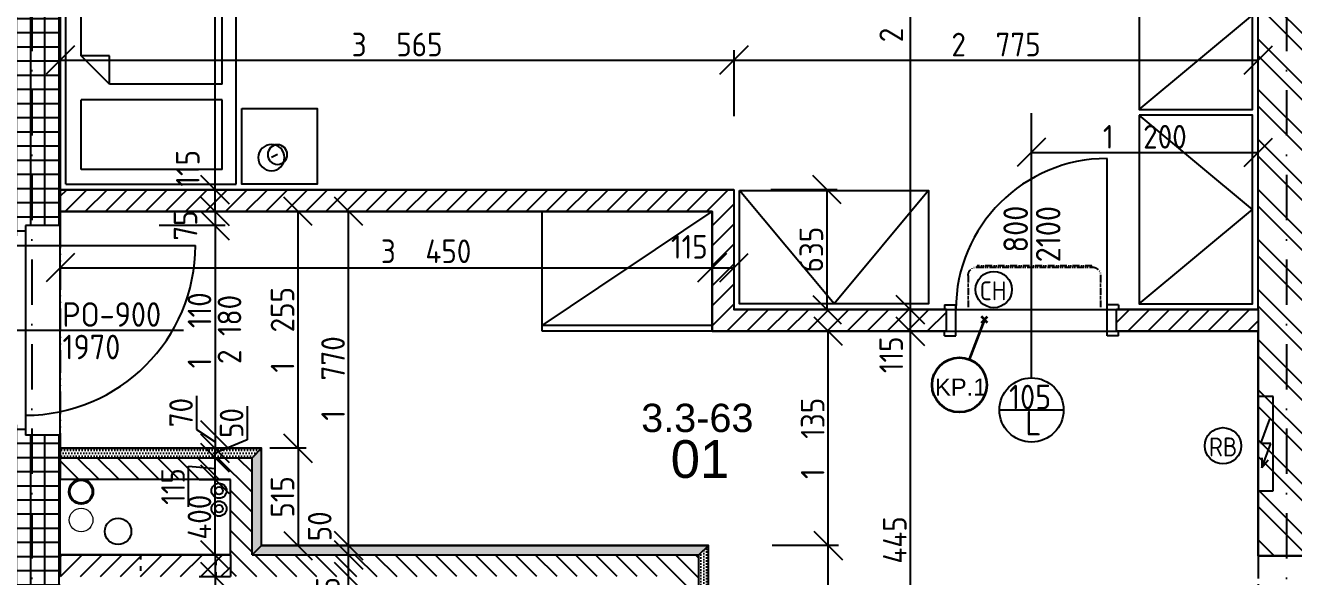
# Model space of a CAD drawing. Extents: x 4511820 to 5180432, y -1526536 to -944957.
# Drawn here: x 5109347 to 5116060, y -1114904 to -1111984 of the extents above; entities that cross this region are included whole.
import ezdxf

# ---------------------------------------------------------------- set-up
doc = ezdxf.new("R2010")
doc.units = 0
doc.header["$MEASUREMENT"] = 0
for name, pattern in [('ACAD_ISO03W100', [30, 12, -18]), ('ACAD_ISO12W100', [22, 12, -3, 0.5, -3, 0.5, -3]), ('BODKOCIARKOVANA_3', [5.6, 3, -1.3, 0, -1.3])]:
    doc.linetypes.add(name, pattern=pattern)
doc.layers.get('0').update_dxf_attribs({"linetype": 'CONTINUOUS'})
doc.layers.get('Defpoints').update_dxf_attribs({"color": 61, "linetype": 'CONTINUOUS'})
for name, color, linetype in [('DVERE', 45, 'CONTINUOUS'), ('KÓTY', 4, 'CONTINUOUS'), ('MÚRY', 1, 'CONTINUOUS'), ('osi', 253, 'CONTINUOUS'), ('Plochy', 41, 'CONTINUOUS'), ('POPIS', 7, 'CONTINUOUS'), ('TENKÁ', 7, 'CONTINUOUS'), ('tzb', 153, 'CONTINUOUS'), ('Z-Kúrenie', 101, 'CONTINUOUS'), ('ZARIADENIE', 47, 'CONTINUOUS'), ('ZZ-chladenie', 133, 'CONTINUOUS'), ('ZZ-elektro', 221, 'CONTINUOUS'), ('zz-vetr', 52, 'CONTINUOUS'), ('ŠRAFY', 82, 'CONTINUOUS')]:
    doc.layers.add(name, color=color, linetype=linetype)
for name, color, linetype, lineweight in [('preklady', 74, 'CONTINUOUS', 35), ('zz-kanal-daždová', 136, 'CONTINUOUS', 40), ('zz-kanal-splaskova', 37, 'CONTINUOUS', 18)]:
    doc.layers.add(name, color=color, linetype=linetype, lineweight=lineweight)
doc.styles.add('ARIAL', font='arial.ttf')
doc.styles.add('STYLE1', font='isocp.shx')
doc.dimstyles.new('STANDARD-50', dxfattribs={"dimtxt": 125, "dimasz": 150, "dimexe": 10, "dimexo": 200, "dimgap": 20, "dimtad": 1, "dimdsep": 46, "dimlunit": 6, "dimtxsty": 'STYLE1', "dimblk1": 'OBLIQUE', "dimblk2": 'OBLIQUE', "dimsah": 1, "dimcen": 2.5, "dimse1": 1, "dimse2": 1, "dimadec": 0, "dimazin": 0, "dimtfac": 1, "dimtmove": 1, "dimatfit": 3, "dimldrblk": 'OBLIQUE', "dimfxl": 1, "dimtolj": 1, "dimtzin": 0, "dimarcsym": 0})
pattern_1 = [(90, (-3307273.674, 668852.734), (-75, 1e-14), []), (180, (-3307273.674, 668852.734), (-1e-14, -75), [])]
pattern_2 = [(45, (515270.5, 303822), (-53.0330086, 53.0330086), [])]

# ---------------------------------------------------------------- blocks, each defined once
blk = doc.blocks.new('SKRINA')
at = {"layer": 'ZARIADENIE'}
for p, q in [((4449069, -1324645.2), (4448469, -1324145.2)), ((4448469, -1325145.2), (4449069, -1324645.2))]:
    blk.add_line(p, q, dxfattribs=at)
blk.add_lwpolyline([(4448469, -1324145.2), (4448469, -1325145.2), (4449069, -1325145.2), (4449069, -1324145.2)], close=True, dxfattribs=at)
blk = doc.blocks.new('JEDNOPOSTEL')
at = {"layer": 'ZARIADENIE', "ltscale": 0.25}
for p, q in [((4449069, -1322230.2), (4447069, -1322230.2)), ((4447069, -1323130.2), (4447069, -1322230.2)), ((4449069, -1322230.2), (4449069, -1323130.2)), ((4449069, -1323130.2), (4447069, -1323130.2)), ((4448913, -1323349.6), (4448929.1, -1323317.4))]:
    blk.add_line(p, q, dxfattribs=at)
at = {"layer": 'ZARIADENIE', "color": 76, "ltscale": 0.25}
for p, q in [((4448390.6, -1322311.3), (4447130.6, -1322311.3)), ((4447130.6, -1323056.9), (4447130.6, -1322311.3)), ((4448540.6, -1322461.3), (4448390.6, -1322311.3)), ((4448390.6, -1322461.3), (4448390.6, -1322311.3)), ((4448992.6, -1322311.3), (4448623.3, -1322311.3)), ((4448623.3, -1323056.9), (4448623.3, -1322311.3)), ((4448992.6, -1323056.9), (4448992.6, -1322311.3)), ((4448540.6, -1322461.3), (4448390.6, -1322461.3)), ((4448540.6, -1323056.9), (4448540.6, -1322461.3)), ((4448540.6, -1323056.9), (4447130.6, -1323056.9)), ((4448992.6, -1323056.9), (4448623.3, -1323056.9))]:
    blk.add_line(p, q, dxfattribs=at)
at = {"layer": 'ZARIADENIE'}
blk.add_lwpolyline([(4448669, -1323160.2), (4448669, -1323560.2), (4449069, -1323560.2), (4449069, -1323160.2)], close=True, dxfattribs=at)
at = {"layer": 'ZARIADENIE', "ltscale": 0.25}
for centre, radius in [((4448929.1, -1323317.4), 69.7), ((4448913, -1323349.6), 51.9)]:
    blk.add_circle(centre, radius, dxfattribs=at)
blk = doc.blocks.new('_OBLIQUE')
at = {"color": 0, "linetype": 'ByBlock'}
blk.add_line((-0.5, -0.5), (0.5, 0.5), dxfattribs=at)
blk = doc.blocks.new('*D17724')
at = {"layer": 'Defpoints', "color": 0}
for p in [(5110407.2, -1114904.2), (5110351.5, -1116789.2), (5110432.5, -1116789.2)]:
    blk.add_point(p, dxfattribs=at)
at = {"layer": 'KÓTY', "color": 0, "lineweight": -2}
blk.add_line((5110351.5, -1114904.2), (5110351.5, -1116789.2), dxfattribs=at)
at = {"layer": 'KÓTY', "color": 0, "linetype": 'ByBlock', "lineweight": -2, "xscale": 150, "yscale": 150, "zscale": 150}
for p, rotation in [((5110351.5, -1114904.2), 90), ((5110351.5, -1116789.2), 270)]:
    blk.add_blockref('_OBLIQUE', p, dxfattribs=dict(at, rotation=rotation))
at = {"layer": 'KÓTY', "color": 0, "insert": (5110275.5, -1116280), "char_height": 125, "attachment_point": 5, "rotation": 90, "style": 'STYLE1'}
blk.add_mtext('\\A1;1ﾠ885', dxfattribs=at)
blk = doc.blocks.new('*D17725')
at = {"layer": 'Defpoints', "color": 0}
for p in [(5110432.5, -1114789.2), (5110351.5, -1114904.2), (5110432.5, -1114904.2)]:
    blk.add_point(p, dxfattribs=at)
at = {"layer": 'KÓTY', "color": 0, "lineweight": -2}
blk.add_line((5110351.5, -1114789.2), (5110351.5, -1114904.2), dxfattribs=at)
at = {"layer": 'KÓTY', "color": 0, "linetype": 'ByBlock', "lineweight": -2, "xscale": 150, "yscale": 150, "zscale": 150}
for p, rotation in [((5110351.5, -1114789.2), 90), ((5110351.5, -1114904.2), 270)]:
    blk.add_blockref('_OBLIQUE', p, dxfattribs=dict(at, rotation=rotation))
at = {"layer": 'KÓTY', "color": 0, "insert": (5110233.5, -1115039.5), "char_height": 125, "attachment_point": 5, "rotation": 90, "style": 'STYLE1'}
blk.add_mtext('\\A1;115', dxfattribs=at)
blk = doc.blocks.new('*D17726')
at = {"layer": 'Defpoints', "color": 0}
for p in [(5110351.5, -1114389.2), (5110432.5, -1114389.2), (5110432.5, -1114789.2)]:
    blk.add_point(p, dxfattribs=at)
at = {"layer": 'KÓTY', "color": 0, "lineweight": -2}
blk.add_line((5110351.5, -1114789.2), (5110351.5, -1114389.2), dxfattribs=at)
at = {"layer": 'KÓTY', "color": 0, "linetype": 'ByBlock', "lineweight": -2, "xscale": 150, "yscale": 150, "zscale": 150}
for p, rotation in [((5110351.5, -1114389.2), 90), ((5110351.5, -1114789.2), 270)]:
    blk.add_blockref('_OBLIQUE', p, dxfattribs=dict(at, rotation=rotation))
at = {"layer": 'KÓTY', "color": 0, "insert": (5110269, -1114589.2), "char_height": 125, "attachment_point": 5, "rotation": 90, "style": 'STYLE1'}
blk.add_mtext('\\A1;400', dxfattribs=at)
blk = doc.blocks.new('*D17730')
at = {"layer": 'Defpoints', "color": 0}
for p in [(5110351.5, -1112854.2), (5110547.5, -1112854.2), (5110547.5, -1112969.2)]:
    blk.add_point(p, dxfattribs=at)
at = {"layer": 'KÓTY', "color": 0, "lineweight": -2}
blk.add_line((5110351.5, -1112969.2), (5110351.5, -1112854.2), dxfattribs=at)
at = {"layer": 'KÓTY', "color": 0, "linetype": 'ByBlock', "lineweight": -2, "xscale": 150, "yscale": 150, "zscale": 150}
for p, rotation in [((5110351.5, -1112854.2), 90), ((5110351.5, -1112969.2), 270)]:
    blk.add_blockref('_OBLIQUE', p, dxfattribs=dict(at, rotation=rotation))
at = {"layer": 'KÓTY', "color": 0, "insert": (5110207, -1112741), "char_height": 125, "attachment_point": 5, "rotation": 90, "style": 'STYLE1'}
blk.add_mtext('\\A1;115', dxfattribs=at)
blk = doc.blocks.new('*D17731')
at = {"layer": 'Defpoints', "color": 0}
for p in [(5110351.5, -1110544.2), (5110512.5, -1110544.2), (5110547.5, -1112854.2)]:
    blk.add_point(p, dxfattribs=at)
at = {"layer": 'KÓTY', "color": 0, "lineweight": -2}
blk.add_line((5110351.5, -1112854.2), (5110351.5, -1110544.2), dxfattribs=at)
at = {"layer": 'KÓTY', "color": 0, "linetype": 'ByBlock', "lineweight": -2, "xscale": 150, "yscale": 150, "zscale": 150}
for p, rotation in [((5110351.5, -1110544.2), 90), ((5110351.5, -1112854.2), 270)]:
    blk.add_blockref('_OBLIQUE', p, dxfattribs=dict(at, rotation=rotation))
at = {"layer": 'KÓTY', "color": 0, "insert": (5110269, -1111699.2), "char_height": 125, "attachment_point": 5, "rotation": 90, "style": 'STYLE1'}
blk.add_mtext('\\A1;2ﾠ310', dxfattribs=at)
blk = doc.blocks.new('*D17732')
at = {"layer": 'Defpoints', "color": 0}
for p in [(5113097.5, -1112168), (5109532.5, -1112619.7), (5113097.5, -1112619.7)]:
    blk.add_point(p, dxfattribs=at)
at = {"layer": 'KÓTY', "color": 0, "lineweight": -2}
blk.add_line((5109532.5, -1112168), (5113097.5, -1112168), dxfattribs=at)
at = {"layer": 'KÓTY', "color": 0, "linetype": 'ByBlock', "lineweight": -2, "xscale": 150, "yscale": 150, "zscale": 150, "rotation": 180}
blk.add_blockref('_OBLIQUE', (5109532.5, -1112168), dxfattribs=at)
at = {"layer": 'KÓTY', "color": 0, "linetype": 'ByBlock', "lineweight": -2, "xscale": 150, "yscale": 150, "zscale": 150}
blk.add_blockref('_OBLIQUE', (5113097.5, -1112168), dxfattribs=at)
at = {"layer": 'KÓTY', "color": 0, "insert": (5111315, -1112085.5), "char_height": 125, "attachment_point": 5, "style": 'STYLE1'}
blk.add_mtext('\\A1;3ﾠ565', dxfattribs=at)
blk = doc.blocks.new('*D17733')
at = {"layer": 'Defpoints', "color": 0}
for p in [(5115872.5, -1112168), (5113097.5, -1112619.7), (5115872.5, -1112619.7)]:
    blk.add_point(p, dxfattribs=at)
at = {"layer": 'KÓTY', "color": 0, "lineweight": -2}
blk.add_line((5113097.5, -1112168), (5115872.5, -1112168), dxfattribs=at)
at = {"layer": 'KÓTY', "color": 0, "linetype": 'ByBlock', "lineweight": -2, "xscale": 150, "yscale": 150, "zscale": 150, "rotation": 180}
blk.add_blockref('_OBLIQUE', (5113097.5, -1112168), dxfattribs=at)
at = {"layer": 'KÓTY', "color": 0, "linetype": 'ByBlock', "lineweight": -2, "xscale": 150, "yscale": 150, "zscale": 150}
blk.add_blockref('_OBLIQUE', (5115872.5, -1112168), dxfattribs=at)
at = {"layer": 'KÓTY', "color": 0, "insert": (5114485, -1112085.5), "char_height": 125, "attachment_point": 5, "style": 'STYLE1'}
blk.add_mtext('\\A1;2ﾠ775', dxfattribs=at)
blk = doc.blocks.new('*D17734')
at = {"layer": 'Defpoints', "color": 0}
for p in [(5109532.5, -1113006.7), (5112982.5, -1113006.7), (5112982.5, -1113268)]:
    blk.add_point(p, dxfattribs=at)
at = {"layer": 'KÓTY', "color": 0, "lineweight": -2}
blk.add_line((5109532.5, -1113268), (5112982.5, -1113268), dxfattribs=at)
at = {"layer": 'KÓTY', "color": 0, "linetype": 'ByBlock', "lineweight": -2, "xscale": 150, "yscale": 150, "zscale": 150, "rotation": 180}
blk.add_blockref('_OBLIQUE', (5109532.5, -1113268), dxfattribs=at)
at = {"layer": 'KÓTY', "color": 0, "linetype": 'ByBlock', "lineweight": -2, "xscale": 150, "yscale": 150, "zscale": 150}
blk.add_blockref('_OBLIQUE', (5112982.5, -1113268), dxfattribs=at)
at = {"layer": 'KÓTY', "color": 0, "insert": (5111468.5, -1113180.5), "char_height": 125, "attachment_point": 5, "style": 'STYLE1'}
blk.add_mtext('\\A1;3ﾠ450', dxfattribs=at)
blk = doc.blocks.new('*D17735')
at = {"layer": 'Defpoints', "color": 0}
for p in [(5112982.5, -1113268), (5113097.5, -1113268), (5113097.5, -1113268)]:
    blk.add_point(p, dxfattribs=at)
at = {"layer": 'KÓTY', "color": 0, "lineweight": -2}
blk.add_line((5112982.5, -1113268), (5113097.5, -1113268), dxfattribs=at)
at = {"layer": 'KÓTY', "color": 0, "linetype": 'ByBlock', "lineweight": -2, "xscale": 150, "yscale": 150, "zscale": 150, "rotation": 180}
blk.add_blockref('_OBLIQUE', (5112982.5, -1113268), dxfattribs=at)
at = {"layer": 'KÓTY', "color": 0, "linetype": 'ByBlock', "lineweight": -2, "xscale": 150, "yscale": 150, "zscale": 150}
blk.add_blockref('_OBLIQUE', (5113097.5, -1113268), dxfattribs=at)
at = {"layer": 'KÓTY', "color": 0, "insert": (5112861.5, -1113157), "char_height": 125, "attachment_point": 5, "style": 'STYLE1'}
blk.add_mtext('\\A1;115', dxfattribs=at)
blk = doc.blocks.new('*D17736')
at = {"layer": 'Defpoints', "color": 0}
for p in [(5115872.5, -1112656.5), (5114672.5, -1112796.4), (5115872.5, -1112796.4)]:
    blk.add_point(p, dxfattribs=at)
at = {"layer": 'KÓTY', "color": 0, "lineweight": -2}
blk.add_line((5114672.5, -1112656.5), (5115872.5, -1112656.5), dxfattribs=at)
at = {"layer": 'KÓTY', "color": 0, "linetype": 'ByBlock', "lineweight": -2, "xscale": 150, "yscale": 150, "zscale": 150, "rotation": 180}
blk.add_blockref('_OBLIQUE', (5114672.5, -1112656.5), dxfattribs=at)
at = {"layer": 'KÓTY', "color": 0, "linetype": 'ByBlock', "lineweight": -2, "xscale": 150, "yscale": 150, "zscale": 150}
blk.add_blockref('_OBLIQUE', (5115872.5, -1112656.5), dxfattribs=at)
at = {"layer": 'KÓTY', "color": 0, "insert": (5115272.5, -1112574), "char_height": 125, "attachment_point": 5, "style": 'STYLE1'}
blk.add_mtext('\\A1;1ﾠ200', dxfattribs=at)
blk = doc.blocks.new('*D17737')
at = {"layer": 'Defpoints', "color": 0}
for p in [(5109532.5, -1114904.2), (5110432.5, -1114904.2), (5110432.5, -1115628.5)]:
    blk.add_point(p, dxfattribs=at)
at = {"layer": 'KÓTY', "color": 0, "lineweight": -2}
blk.add_line((5109532.5, -1115628.5), (5110432.5, -1115628.5), dxfattribs=at)
at = {"layer": 'KÓTY', "color": 0, "linetype": 'ByBlock', "lineweight": -2, "xscale": 150, "yscale": 150, "zscale": 150, "rotation": 180}
blk.add_blockref('_OBLIQUE', (5109532.5, -1115628.5), dxfattribs=at)
at = {"layer": 'KÓTY', "color": 0, "linetype": 'ByBlock', "lineweight": -2, "xscale": 150, "yscale": 150, "zscale": 150}
blk.add_blockref('_OBLIQUE', (5110432.5, -1115628.5), dxfattribs=at)
at = {"layer": 'KÓTY', "color": 0, "insert": (5109982.5, -1115546), "char_height": 125, "attachment_point": 5, "style": 'STYLE1'}
blk.add_mtext('\\A1;900', dxfattribs=at)
blk = doc.blocks.new('*D17798')
at = {"layer": 'Defpoints', "color": 0}
for p in [(5111058.5, -1114904.2), (5111061.7, -1114904.2), (5111061.7, -1116789.2)]:
    blk.add_point(p, dxfattribs=at)
at = {"layer": 'KÓTY', "color": 0, "lineweight": -2}
blk.add_line((5111058.5, -1116789.2), (5111058.5, -1114904.2), dxfattribs=at)
at = {"layer": 'KÓTY', "color": 0, "linetype": 'ByBlock', "lineweight": -2, "xscale": 150, "yscale": 150, "zscale": 150}
for p, rotation in [((5111058.5, -1114904.2), 90), ((5111058.5, -1116789.2), 270)]:
    blk.add_blockref('_OBLIQUE', p, dxfattribs=dict(at, rotation=rotation))
at = {"layer": 'KÓTY', "color": 0, "insert": (5110976, -1115846.7), "char_height": 125, "attachment_point": 5, "rotation": 90, "style": 'STYLE1'}
blk.add_mtext('\\A1;1ﾠ885', dxfattribs=at)
blk = doc.blocks.new('*D17799')
at = {"layer": 'Defpoints', "color": 0}
for p in [(5111058.5, -1114789.2), (5111061.7, -1114789.2), (5111061.7, -1114904.2)]:
    blk.add_point(p, dxfattribs=at)
at = {"layer": 'KÓTY', "color": 0, "lineweight": -2}
blk.add_line((5111058.5, -1114904.2), (5111058.5, -1114789.2), dxfattribs=at)
at = {"layer": 'KÓTY', "color": 0, "linetype": 'ByBlock', "lineweight": -2, "xscale": 150, "yscale": 150, "zscale": 150}
for p, rotation in [((5111058.5, -1114789.2), 90), ((5111058.5, -1114904.2), 270)]:
    blk.add_blockref('_OBLIQUE', p, dxfattribs=dict(at, rotation=rotation))
at = {"layer": 'KÓTY', "color": 0, "insert": (5110948.5, -1115003), "char_height": 125, "attachment_point": 5, "rotation": 90, "style": 'STYLE1'}
blk.add_mtext('\\A1;115', dxfattribs=at)
blk = doc.blocks.new('*D17800')
at = {"layer": 'Defpoints', "color": 0}
for p in [(5111058.5, -1114739.2), (5111061.7, -1114739.2), (5111061.7, -1114789.2)]:
    blk.add_point(p, dxfattribs=at)
at = {"layer": 'KÓTY', "color": 0, "lineweight": -2}
blk.add_line((5111058.5, -1114789.2), (5111058.5, -1114739.2), dxfattribs=at)
at = {"layer": 'KÓTY', "color": 0, "linetype": 'ByBlock', "lineweight": -2, "xscale": 150, "yscale": 150, "zscale": 150}
for p, rotation in [((5111058.5, -1114739.2), 90), ((5111058.5, -1114789.2), 270)]:
    blk.add_blockref('_OBLIQUE', p, dxfattribs=dict(at, rotation=rotation))
at = {"layer": 'KÓTY', "color": 0, "insert": (5110905.5, -1114637.5), "char_height": 125, "attachment_point": 5, "rotation": 90, "style": 'STYLE1'}
blk.add_mtext('\\A1;50', dxfattribs=at)
blk = doc.blocks.new('*D17801')
at = {"layer": 'Defpoints', "color": 0}
for p in [(5111058.5, -1112969.2), (5111061.7, -1112969.2), (5111061.7, -1114739.2)]:
    blk.add_point(p, dxfattribs=at)
at = {"layer": 'KÓTY', "color": 0, "lineweight": -2}
blk.add_line((5111058.5, -1114739.2), (5111058.5, -1112969.2), dxfattribs=at)
at = {"layer": 'KÓTY', "color": 0, "linetype": 'ByBlock', "lineweight": -2, "xscale": 150, "yscale": 150, "zscale": 150}
for p, rotation in [((5111058.5, -1112969.2), 90), ((5111058.5, -1114739.2), 270)]:
    blk.add_blockref('_OBLIQUE', p, dxfattribs=dict(at, rotation=rotation))
at = {"layer": 'KÓTY', "color": 0, "insert": (5110976, -1113854.2), "char_height": 125, "attachment_point": 5, "rotation": 90, "style": 'STYLE1'}
blk.add_mtext('\\A1;1ﾠ770', dxfattribs=at)
blk = doc.blocks.new('*D17806')
at = {"layer": 'Defpoints', "color": 0}
for p in [(5114031.5, -1113604.2), (5114031.5, -1113604.2), (5114031.5, -1116049.2)]:
    blk.add_point(p, dxfattribs=at)
at = {"layer": 'KÓTY', "color": 0, "lineweight": -2}
blk.add_line((5114031.5, -1116049.2), (5114031.5, -1113604.2), dxfattribs=at)
at = {"layer": 'KÓTY', "color": 0, "linetype": 'ByBlock', "lineweight": -2, "xscale": 150, "yscale": 150, "zscale": 150}
for p, rotation in [((5114031.5, -1113604.2), 90), ((5114031.5, -1116049.2), 270)]:
    blk.add_blockref('_OBLIQUE', p, dxfattribs=dict(at, rotation=rotation))
at = {"layer": 'KÓTY', "color": 0, "insert": (5113949, -1114826.7), "char_height": 125, "attachment_point": 5, "rotation": 90, "style": 'STYLE1'}
blk.add_mtext('\\A1;2ﾠ445', dxfattribs=at)
blk = doc.blocks.new('*D17807')
at = {"layer": 'Defpoints', "color": 0}
for p in [(5114031.5, -1113489.2), (5114031.5, -1113489.2), (5114031.5, -1113604.2)]:
    blk.add_point(p, dxfattribs=at)
at = {"layer": 'KÓTY', "color": 0, "lineweight": -2}
blk.add_line((5114031.5, -1113604.2), (5114031.5, -1113489.2), dxfattribs=at)
at = {"layer": 'KÓTY', "color": 0, "linetype": 'ByBlock', "lineweight": -2, "xscale": 150, "yscale": 150, "zscale": 150}
for p, rotation in [((5114031.5, -1113489.2), 90), ((5114031.5, -1113604.2), 270)]:
    blk.add_blockref('_OBLIQUE', p, dxfattribs=dict(at, rotation=rotation))
at = {"layer": 'KÓTY', "color": 0, "insert": (5113930, -1113729), "char_height": 125, "attachment_point": 5, "rotation": 90, "style": 'STYLE1'}
blk.add_mtext('\\A1;115', dxfattribs=at)
blk = doc.blocks.new('*D17808')
at = {"layer": 'Defpoints', "color": 0}
for p in [(5114031.5, -1110544.2), (5114031.5, -1110544.2), (5114031.5, -1113489.2)]:
    blk.add_point(p, dxfattribs=at)
at = {"layer": 'KÓTY', "color": 0, "lineweight": -2}
blk.add_line((5114031.5, -1113489.2), (5114031.5, -1110544.2), dxfattribs=at)
at = {"layer": 'KÓTY', "color": 0, "linetype": 'ByBlock', "lineweight": -2, "xscale": 150, "yscale": 150, "zscale": 150}
for p, rotation in [((5114031.5, -1110544.2), 90), ((5114031.5, -1113489.2), 270)]:
    blk.add_blockref('_OBLIQUE', p, dxfattribs=dict(at, rotation=rotation))
at = {"layer": 'KÓTY', "color": 0, "insert": (5113930.5, -1111832), "char_height": 125, "attachment_point": 5, "rotation": 90, "style": 'STYLE1'}
blk.add_mtext('\\A1;2ﾠ945', dxfattribs=at)
blk = doc.blocks.new('*D17809')
at = {"layer": 'Defpoints', "color": 0}
for p in [(5113155.5, -1112854.2), (5113155.5, -1113489.2), (5113590, -1113489.2)]:
    blk.add_point(p, dxfattribs=at)
at = {"layer": 'KÓTY', "color": 0, "lineweight": -2}
blk.add_line((5113590, -1112854.2), (5113590, -1113489.2), dxfattribs=at)
at = {"layer": 'KÓTY', "color": 0, "linetype": 'ByBlock', "lineweight": -2, "xscale": 150, "yscale": 150, "zscale": 150}
for p, rotation in [((5113590, -1112854.2), 90), ((5113590, -1113489.2), 270)]:
    blk.add_blockref('_OBLIQUE', p, dxfattribs=dict(at, rotation=rotation))
at = {"layer": 'KÓTY', "color": 0, "insert": (5113507.5, -1113171.7), "char_height": 125, "attachment_point": 5, "rotation": 90, "style": 'STYLE1'}
blk.add_mtext('\\A1;635', dxfattribs=at)
blk = doc.blocks.new('*D17810')
at = {"layer": 'Defpoints', "color": 0}
for p in [(5110597.5, -1114224.2), (5110597.5, -1114739.2), (5110791, -1114739.2)]:
    blk.add_point(p, dxfattribs=at)
at = {"layer": 'KÓTY', "color": 0, "lineweight": -2}
blk.add_line((5110791, -1114224.2), (5110791, -1114739.2), dxfattribs=at)
at = {"layer": 'KÓTY', "color": 0, "linetype": 'ByBlock', "lineweight": -2, "xscale": 150, "yscale": 150, "zscale": 150}
for p, rotation in [((5110791, -1114224.2), 90), ((5110791, -1114739.2), 270)]:
    blk.add_blockref('_OBLIQUE', p, dxfattribs=dict(at, rotation=rotation))
at = {"layer": 'KÓTY', "color": 0, "insert": (5110708.5, -1114481.7), "char_height": 125, "attachment_point": 5, "rotation": 90, "style": 'STYLE1'}
blk.add_mtext('\\A1;515', dxfattribs=at)
blk = doc.blocks.new('*D17811')
at = {"layer": 'Defpoints', "color": 0}
for p in [(5110791, -1112969.2), (5110791, -1112969.2), (5110791, -1114224.2)]:
    blk.add_point(p, dxfattribs=at)
at = {"layer": 'KÓTY', "color": 0, "lineweight": -2}
blk.add_line((5110791, -1114224.2), (5110791, -1112969.2), dxfattribs=at)
at = {"layer": 'KÓTY', "color": 0, "linetype": 'ByBlock', "lineweight": -2, "xscale": 150, "yscale": 150, "zscale": 150}
for p, rotation in [((5110791, -1112969.2), 90), ((5110791, -1114224.2), 270)]:
    blk.add_blockref('_OBLIQUE', p, dxfattribs=dict(at, rotation=rotation))
at = {"layer": 'KÓTY', "color": 0, "insert": (5110708.5, -1113596.7), "char_height": 125, "attachment_point": 5, "rotation": 90, "style": 'STYLE1'}
blk.add_mtext('\\A1;1ﾠ255', dxfattribs=at)
blk = doc.blocks.new('*D17814')
at = {"layer": 'Defpoints', "color": 0}
for p in [(5110351.5, -1112969.2), (5110351.5, -1113044.2), (5110351.5, -1113044.2)]:
    blk.add_point(p, dxfattribs=at)
at = {"layer": 'KÓTY', "color": 0, "lineweight": -2}
blk.add_line((5110351.5, -1112969.2), (5110351.5, -1113044.2), dxfattribs=at)
at = {"layer": 'KÓTY', "color": 0, "linetype": 'ByBlock', "lineweight": -2, "xscale": 150, "yscale": 150, "zscale": 150}
for p, rotation in [((5110351.5, -1112969.2), 90), ((5110351.5, -1113044.2), 270)]:
    blk.add_blockref('_OBLIQUE', p, dxfattribs=dict(at, rotation=rotation))
at = {"layer": 'KÓTY', "color": 0, "insert": (5110195, -1113044.2), "char_height": 125, "attachment_point": 5, "rotation": 90, "style": 'STYLE1'}
blk.add_mtext('\\A1;75', dxfattribs=at)
blk = doc.blocks.new('*D17829')
at = {"layer": 'Defpoints', "color": 0}
for p in [(5112962.5, -1114739.2), (5113597, -1114739.2), (5112962.5, -1116049.2)]:
    blk.add_point(p, dxfattribs=at)
at = {"layer": 'KÓTY', "color": 0, "lineweight": -2}
blk.add_line((5113597, -1116049.2), (5113597, -1114739.2), dxfattribs=at)
at = {"layer": 'KÓTY', "color": 0, "linetype": 'ByBlock', "lineweight": -2, "xscale": 150, "yscale": 150, "zscale": 150}
for p, rotation in [((5113597, -1114739.2), 90), ((5113597, -1116049.2), 270)]:
    blk.add_blockref('_OBLIQUE', p, dxfattribs=dict(at, rotation=rotation))
at = {"layer": 'KÓTY', "color": 0, "insert": (5113514.5, -1115394.2), "char_height": 125, "attachment_point": 5, "rotation": 90, "style": 'STYLE1'}
blk.add_mtext('\\A1;1ﾠ310', dxfattribs=at)
blk = doc.blocks.new('*D17830')
at = {"layer": 'Defpoints', "color": 0}
for p in [(5112982.5, -1113604.2), (5113597, -1113604.2), (5112962.5, -1114739.2)]:
    blk.add_point(p, dxfattribs=at)
at = {"layer": 'KÓTY', "color": 0, "lineweight": -2}
blk.add_line((5113597, -1114739.2), (5113597, -1113604.2), dxfattribs=at)
at = {"layer": 'KÓTY', "color": 0, "linetype": 'ByBlock', "lineweight": -2, "xscale": 150, "yscale": 150, "zscale": 150}
for p, rotation in [((5113597, -1113604.2), 90), ((5113597, -1114739.2), 270)]:
    blk.add_blockref('_OBLIQUE', p, dxfattribs=dict(at, rotation=rotation))
at = {"layer": 'KÓTY', "color": 0, "insert": (5113514.5, -1114171.7), "char_height": 125, "attachment_point": 5, "rotation": 90, "style": 'STYLE1'}
blk.add_mtext('\\A1;1ﾠ135', dxfattribs=at)
blk = doc.blocks.new('chlad2')
at = {"layer": 'ZZ-chladenie', "linetype": 'ACAD_ISO12W100', "ltscale": 3}
for p, q in [((5102412.5, -1105747.3), (5102592.5, -1105747.3)), ((5102412.5, -1106448.4), (5102592.5, -1106448.4))]:
    blk.add_line(p, q, dxfattribs=at)
blk.add_lwpolyline([(5102367.5, -1106402), (5102360.8, -1106402), (5102360.8, -1105794.8), (5102367.5, -1105794.8)], close=True, dxfattribs=at)
for centre, start, end in [((5102412.5, -1105792.3), 90, 180), ((5102412.5, -1106403.4), 180, 270)]:
    blk.add_arc(centre, 45, start, end, dxfattribs=at)
blk = doc.blocks.new('*D31525')
at = {"layer": 'Defpoints', "color": 0}
for p in [(5110351.5, -1114274.2), (5110547.5, -1114274.2), (5110432.5, -1114389.2)]:
    blk.add_point(p, dxfattribs=at)
at = {"layer": 'KÓTY', "color": 0, "lineweight": -2}
for p, q in [((5110351.5, -1114389.2), (5110351.5, -1114274.2)), ((5110211.5, -1114534), (5110211.5, -1114319)), ((5110211.5, -1114319), (5110351.5, -1114331.7))]:
    blk.add_line(p, q, dxfattribs=at)
at = {"layer": 'KÓTY', "color": 0, "linetype": 'ByBlock', "lineweight": -2, "xscale": 150, "yscale": 150, "zscale": 150}
for p, rotation in [((5110351.5, -1114274.2), 90), ((5110351.5, -1114389.2), 270)]:
    blk.add_blockref('_OBLIQUE', p, dxfattribs=dict(at, rotation=rotation))
at = {"layer": 'KÓTY', "color": 0, "insert": (5110129, -1114426.5), "char_height": 125, "attachment_point": 5, "rotation": 90, "style": 'STYLE1'}
blk.add_mtext('\\A1;115', dxfattribs=at)
blk = doc.blocks.new('*D31526')
at = {"layer": 'Defpoints', "color": 0}
for p in [(5110351.5, -1114224.2), (5110547.5, -1114224.2), (5110547.5, -1114274.2)]:
    blk.add_point(p, dxfattribs=at)
at = {"layer": 'KÓTY', "color": 0, "lineweight": -2}
for p, q in [((5110521.5, -1114001.4), (5110521.5, -1114179)), ((5110521.5, -1114179), (5110351.5, -1114249.2)), ((5110351.5, -1114274.2), (5110351.5, -1114224.2))]:
    blk.add_line(p, q, dxfattribs=at)
at = {"layer": 'KÓTY', "color": 0, "linetype": 'ByBlock', "lineweight": -2, "xscale": 150, "yscale": 150, "zscale": 150}
for p, rotation in [((5110351.5, -1114224.2), 90), ((5110351.5, -1114274.2), 270)]:
    blk.add_blockref('_OBLIQUE', p, dxfattribs=dict(at, rotation=rotation))
at = {"layer": 'KÓTY', "color": 0, "insert": (5110439, -1114090.2), "char_height": 125, "attachment_point": 5, "rotation": 90, "style": 'STYLE1'}
blk.add_mtext('\\A1;50', dxfattribs=at)
blk = doc.blocks.new('*D31527')
at = {"layer": 'Defpoints', "color": 0}
for p in [(5109532.5, -1113044.2), (5109532.5, -1114154.2), (5110351.5, -1114154.2)]:
    blk.add_point(p, dxfattribs=at)
at = {"layer": 'KÓTY', "color": 0, "lineweight": -2}
blk.add_line((5110351.5, -1113044.2), (5110351.5, -1114154.2), dxfattribs=at)
at = {"layer": 'KÓTY', "color": 0, "linetype": 'ByBlock', "lineweight": -2, "xscale": 150, "yscale": 150, "zscale": 150}
for p, rotation in [((5110351.5, -1113044.2), 90), ((5110351.5, -1114154.2), 270)]:
    blk.add_blockref('_OBLIQUE', p, dxfattribs=dict(at, rotation=rotation))
at = {"layer": 'KÓTY', "color": 0, "insert": (5110269, -1113599.2), "char_height": 125, "attachment_point": 5, "rotation": 90, "style": 'STYLE1'}
blk.add_mtext('\\A1;1ﾠ110', dxfattribs=at)
blk = doc.blocks.new('*D31528')
at = {"layer": 'Defpoints', "color": 0}
for p in [(5109532.5, -1114154.2), (5109532.5, -1114224.2), (5110351.5, -1114224.2)]:
    blk.add_point(p, dxfattribs=at)
at = {"layer": 'KÓTY', "color": 0, "lineweight": -2}
for p, q in [((5110254, -1113946.4), (5110254, -1114124)), ((5110254, -1114124), (5110351.5, -1114189.2)), ((5110351.5, -1114154.2), (5110351.5, -1114224.2))]:
    blk.add_line(p, q, dxfattribs=at)
at = {"layer": 'KÓTY', "color": 0, "linetype": 'ByBlock', "lineweight": -2, "xscale": 150, "yscale": 150, "zscale": 150}
for p, rotation in [((5110351.5, -1114154.2), 90), ((5110351.5, -1114224.2), 270)]:
    blk.add_blockref('_OBLIQUE', p, dxfattribs=dict(at, rotation=rotation))
at = {"layer": 'KÓTY', "color": 0, "insert": (5110171.5, -1114035.2), "char_height": 125, "attachment_point": 5, "rotation": 90, "style": 'STYLE1'}
blk.add_mtext('\\A1;70', dxfattribs=at)

msp = doc.modelspace()

# ---------------------------------------------------------------- hatches: boundary and pattern name
at = {"layer": 'ŠRAFY', "ltscale": 0.25}
h = msp.add_hatch(dxfattribs=at)
h.set_pattern_fill('ANSI37', color=256, scale=600, angle=45)
h.set_pattern_definition(pattern_1)
h.paths.add_polyline_path([(5109532.5, -1113044.191), (5109532.5, -1112969.191), (5109532.5, -1112854.191), (5109532.5, -1110544.191), (5109232.5, -1110544.191), (5109232.5, -1113099.191), (5109347.5, -1113099.191), (5109347.5, -1113044.191)])
at = {"layer": 'ŠRAFY'}
h = msp.add_hatch(dxfattribs=at)
h.set_pattern_fill('ANSI32', color=256, scale=500, angle=90)
h.set_pattern_definition([(135, (515810.9, 44482.1), (-132.5825215, -132.5825215), []), (135, (515810.9, 44570.48), (-132.5825215, -132.5825215), [])])
h.paths.add_polyline_path([(5116172.5, -1114794.191), (5116172.5, -1114679.191), (5116172.5, -1110544.191), (5115872.5, -1110544.191), (5115872.5, -1113489.191), (5115872.5, -1113604.191), (5115872.5, -1114794.191)])
at = {"layer": 'ŠRAFY', "ltscale": 0.25}
h = msp.add_hatch(dxfattribs=at)
h.set_pattern_fill('ANSI31', color=256, scale=600, style=0)
h.set_pattern_definition(pattern_2)
h.paths.add_polyline_path([(5109532.5, -1112969.191), (5112982.5, -1112969.191), (5112982.5, -1113604.191), (5114222.5, -1113604.191), (5114222.5, -1113489.191), (5113097.5, -1113489.191), (5113097.5, -1112854.191), (5109532.5, -1112854.191)])
h = msp.add_hatch(dxfattribs=at)
h.set_pattern_fill('ANSI31', color=256, scale=600, style=0)
h.set_pattern_definition(pattern_2)
h.paths.add_polyline_path([(5115122.5, -1113489.191), (5115122.5, -1113604.191), (5115132.5, -1113604.191), (5115872.5, -1113604.191), (5115872.5, -1113489.191), (5115132.5, -1113489.191)])
h = msp.add_hatch(dxfattribs=at)
h.set_pattern_fill('ANSI37', color=256, scale=600, angle=45)
h.set_pattern_definition(pattern_1)
h.paths.add_polyline_path([(5109347.5, -1116904.191), (5109532.5, -1116904.191), (5109532.5, -1116789.191), (5109532.5, -1114904.191), (5109532.5, -1114789.191), (5109532.5, -1114389.191), (5109532.5, -1114274.191), (5109532.5, -1114224.191), (5109532.5, -1114154.191), (5109347.5, -1114154.191), (5109347.5, -1114099.191), (5109232.5, -1114099.191), (5109232.5, -1115154.191), (5109232.5, -1115454.191), (5109232.5, -1116904.191)])
at = {"layer": 'ŠRAFY'}
h = msp.add_hatch(dxfattribs=at)
h.set_pattern_fill('DOTS', color=256, scale=250)
h.paths.add_polyline_path([(5110547.5, -1114274.191), (5110597.5, -1114224.191), (5109532.5, -1114224.191), (5109532.5, -1114274.191)])
at = {"layer": 'ŠRAFY', "ltscale": 0.25}
h = msp.add_hatch(dxfattribs=at)
h.set_pattern_fill('ANSI31', color=256, scale=600, angle=90, style=0)
h.set_pattern_definition([(135, (-2904913.184, 222662.926), (-53.0330086, -53.0330086), [])])
h.paths.add_polyline_path([(5109532.5, -1114389.191), (5110432.5, -1114389.191), (5110432.5, -1114789.191), (5110432.5, -1114904.191), (5110547.5, -1114904.191), (5112797.5, -1114904.191), (5112797.5, -1116214.191), (5112912.5, -1116214.191), (5115872.5, -1116214.191), (5115872.5, -1116099.191), (5112912.5, -1116099.191), (5112912.5, -1114789.191), (5110547.5, -1114789.191), (5110547.5, -1114274.191), (5109532.5, -1114274.191)])
at = {"layer": 'ŠRAFY'}
h = msp.add_hatch(dxfattribs=at)
h.set_pattern_fill('DOTS', color=256, scale=250, angle=90)
h.paths.add_polyline_path([(5110547.5, -1114789.191), (5112912.5, -1114789.191), (5112962.5, -1114739.191), (5110597.5, -1114739.191), (5110597.5, -1114224.191), (5110547.5, -1114274.191)])
h = msp.add_hatch(dxfattribs=at)
h.set_pattern_fill('DOTS', color=256, scale=250, angle=90)
h.paths.add_polyline_path([(5112912.5, -1116099.191), (5112962.5, -1116049.191), (5112962.5, -1114739.191), (5112912.5, -1114789.191)])
at = {"layer": 'ŠRAFY', "ltscale": 0.25}
h = msp.add_hatch(dxfattribs=at)
h.set_pattern_fill('ANSI31', color=256, scale=600, style=0)
h.set_pattern_definition(pattern_2)
h.paths.add_polyline_path([(5110432.5, -1114904.191), (5110432.5, -1114789.191), (5109532.5, -1114789.191), (5109532.5, -1114904.191), (5110267.5, -1114904.191)])

# ---------------------------------------------------------------- linework, layer by layer
at = {"layer": 'Defpoints'}
for p, q in [((5110597.5, -1114224.191), (5110547.5, -1114274.191)), ((5110597.5, -1114739.191), (5110547.5, -1114789.191)), ((5112962.5, -1114739.191), (5112912.5, -1114789.191))]:
    msp.add_line(p, q, dxfattribs=at)
at = {"layer": 'DVERE', "ltscale": 0.25}
for p, q in [((5114672.5, -1113851.191), (5114672.5, -1112448.535)), ((5115072.5, -1113489.191), (5115072.5, -1112689.191)), ((5114212.5, -1113464.191), (5114272.5, -1113464.191)), ((5114212.5, -1113464.191), (5114212.5, -1113489.191)), ((5114272.5, -1113629.191), (5114272.5, -1113464.191)), ((5115132.5, -1113464.191), (5115072.5, -1113464.191)), ((5115072.5, -1113629.191), (5115072.5, -1113464.191)), ((5115132.5, -1113464.191), (5115132.5, -1113489.191)), ((5114272.5, -1113489.191), (5115072.5, -1113489.191)), ((5108782.672, -1113599.191), (5110185.328, -1113599.191)), ((5114212.5, -1113629.191), (5114212.5, -1113604.191)), ((5114212.5, -1113629.191), (5114272.5, -1113629.191)), ((5114272.5, -1113604.191), (5115072.5, -1113604.191)), ((5115132.5, -1113629.191), (5115072.5, -1113629.191)), ((5115132.5, -1113629.191), (5115132.5, -1113604.191)), ((5114502.5, -1114021.191), (5114842.5, -1114021.191))]:
    msp.add_line(p, q, dxfattribs=at)
at = {"layer": 'DVERE'}
for q in [(5109347.5, -1114049.191), (5110247.5, -1113149.191)]:
    msp.add_line((5109347.5, -1113149.191), q, dxfattribs=at)
at = {"layer": 'DVERE', "ltscale": 0.25}
msp.add_circle((5114672.5, -1114021.191), 170, dxfattribs=at)
msp.add_arc((5115072.5, -1113489.191), 800, 90, 180, dxfattribs=at)
at = {"layer": 'DVERE'}
msp.add_arc((5109347.5, -1113149.191), 900, 270, 0, dxfattribs=at)
at = {"layer": 'KÓTY', "ltscale": 0.25}
for p, q in [((5113097.5, -1112114.597), (5113097.5, -1112464.597)), ((5113643.403, -1112854.191), (5113293.403, -1112854.191)), ((5110404.903, -1113044.191), (5110054.903, -1113044.191)), ((5113650.403, -1114739.191), (5113300.403, -1114739.191))]:
    msp.add_line(p, q, dxfattribs=at)
at = {"layer": 'KÓTY'}
msp.add_line((5110834.5, -1114224.191), (5110641, -1114224.191), dxfattribs=at)
at = {"layer": 'MÚRY'}
for p, q in [((5109532.5, -1112854.191), (5109532.5, -1110544.191)), ((5115872.5, -1113489.191), (5115872.5, -1110544.191)), ((5113097.5, -1112854.191), (5109532.5, -1112854.191)), ((5112982.5, -1112969.191), (5109532.5, -1112969.191)), ((5109532.5, -1112969.191), (5109532.5, -1113044.191)), ((5112982.5, -1113604.191), (5112982.5, -1112969.191)), ((5109532.5, -1113044.191), (5109347.5, -1113044.191)), ((5109347.5, -1113044.191), (5109347.5, -1113149.191)), ((5109232.5, -1113149.191), (5109347.5, -1113149.191)), ((5114222.5, -1113489.191), (5113097.5, -1113489.191)), ((5115872.5, -1113489.191), (5115122.5, -1113489.191)), ((5114222.5, -1113604.191), (5112982.5, -1113604.191)), ((5115872.5, -1113604.191), (5115122.5, -1113604.191)), ((5115872.5, -1114794.191), (5115872.5, -1113604.191)), ((5109347.5, -1114049.191), (5109347.5, -1114154.191)), ((5109532.5, -1114154.191), (5109347.5, -1114154.191)), ((5109532.5, -1114154.191), (5109532.5, -1114224.191)), ((5109532.5, -1114224.191), (5110597.5, -1114224.191)), ((5110597.5, -1114739.191), (5110597.5, -1114224.191)), ((5110432.5, -1114389.191), (5109532.5, -1114389.191)), ((5110432.5, -1114789.191), (5110432.5, -1114389.191)), ((5110597.5, -1114739.191), (5112962.5, -1114739.191)), ((5112962.5, -1116049.191), (5112962.5, -1114739.191)), ((5110267.5, -1114904.191), (5110432.5, -1114904.191))]:
    msp.add_line(p, q, dxfattribs=at)
at = {"layer": 'MÚRY', "ltscale": 0.25}
for p, q in [((5113097.5, -1112854.191), (5113097.5, -1113489.191)), ((5114222.5, -1113604.191), (5114222.5, -1113489.191)), ((5115122.5, -1113604.191), (5115122.5, -1113489.191)), ((5109532.5, -1114789.191), (5109532.5, -1114389.191)), ((5110432.5, -1114789.191), (5109532.5, -1114789.191)), ((5109532.5, -1114789.191), (5110432.5, -1114789.191)), ((5117672.5, -1114794.191), (5115872.5, -1114794.191))]:
    msp.add_line(p, q, dxfattribs=at)
at = {"layer": 'MÚRY', "color": 30}
msp.add_line((5110267.5, -1114389.191), (5110432.5, -1114389.191), dxfattribs=at)
at = {"layer": 'osi', "linetype": 'BODKOCIARKOVANA_3', "ltscale": 80}
for p, q in [((5109382.5, -1109191.097), (5109382.5, -1141119)), ((5116022.5, -1109191.097), (5116022.5, -1141119))]:
    msp.add_line(p, q, dxfattribs=at)
at = {"layer": 'Plochy'}
for points in [[(5115872.5, -1110544.191), (5109532.5, -1110544.191), (5109532.5, -1112854.191), (5113097.5, -1112854.191), (5113097.5, -1113489.191), (5115872.5, -1113489.191)], [(5109532.5, -1114224.191), (5109532.5, -1112969.191), (5112982.5, -1112969.191), (5112982.5, -1113604.191), (5115872.5, -1113604.191), (5115872.5, -1114794.191), (5116172.5, -1114794.191), (5116172.5, -1116049.191), (5112962.5, -1116049.191), (5112962.5, -1114739.191), (5110597.5, -1114739.191), (5110597.5, -1114224.191)]]:
    msp.add_lwpolyline(points, close=True, dxfattribs=at)
at = {"layer": 'preklady'}
for p, q in [((5114407.383, -1113559.117), (5114440.617, -1113525.883)), ((5114440.618, -1113559.118), (5114407.384, -1113525.884)), ((5114424.001, -1113542.501), (5114343.026, -1113753.155))]:
    msp.add_line(p, q, dxfattribs=at)
at = {"layer": 'preklady', "ltscale": 0.25}
msp.add_circle((5114291, -1113888.5), 145, dxfattribs=at)
at = {"layer": 'TENKÁ'}
for p, q in [((5109532.5, -1112854.191), (5109532.5, -1112969.191)), ((5115872.5, -1113489.191), (5115872.5, -1113604.191)), ((5109532.5, -1114224.191), (5109532.5, -1114389.191)), ((5109532.5, -1114274.191), (5110547.5, -1114274.191)), ((5110547.5, -1114789.191), (5110547.5, -1114274.191)), ((5110547.5, -1114789.191), (5112912.5, -1114789.191)), ((5112912.5, -1116099.191), (5112912.5, -1114789.191))]:
    msp.add_line(p, q, dxfattribs=at)
at = {"layer": 'TENKÁ', "linetype": 'ACAD_ISO12W100', "ltscale": 10}
for p, q in [((5109532.5, -1113044.191), (5109532.5, -1114154.191)), ((5115872.5, -1114794.191), (5115872.5, -1116049.191))]:
    msp.add_line(p, q, dxfattribs=at)
at = {"layer": 'TENKÁ', "ltscale": 0.25}
for p, q in [((5109532.5, -1114789.191), (5109532.5, -1114904.191)), ((5110432.5, -1114789.191), (5110432.5, -1114904.191))]:
    msp.add_line(p, q, dxfattribs=at)
at = {"layer": 'tzb', "linetype": 'ACAD_ISO03W100', "ltscale": 2}
for p, q in [((5109957.5, -1114789.191), (5109957.5, -1114904.191)), ((5110357.5, -1114904.191), (5110357.5, -1114789.191))]:
    msp.add_line(p, q, dxfattribs=at)
at = {"layer": 'Z-Kúrenie'}
for centre, radius in [((5110372.5, -1114449.191), 40), ((5110372.5, -1114449.191), 20), ((5110372.5, -1114544.191), 40), ((5110372.5, -1114544.191), 20)]:
    msp.add_circle(centre, radius, dxfattribs=at)
at = {"layer": 'ZARIADENIE', "color": 45, "ltscale": 0.25}
for p, q in [((5112082.5, -1113604.191), (5112082.5, -1112969.191)), ((5112082.5, -1113574.191), (5112982.5, -1112969.191)), ((5112982.5, -1113574.191), (5112082.5, -1113574.191)), ((5112982.5, -1113604.191), (5112082.5, -1113604.191))]:
    msp.add_line(p, q, dxfattribs=at)
at = {"layer": 'ZZ-chladenie'}
msp.add_circle((5114472.848, -1113383.687), 96, dxfattribs=at)
at = {"layer": 'ZZ-elektro'}
for p, q in [((5115952.5, -1113949.191), (5115872.5, -1113949.191)), ((5115952.5, -1114449.191), (5115952.5, -1113949.191)), ((5115885.67, -1114199.191), (5115933.954, -1114070.698)), ((5115939.383, -1114199.191), (5115885.67, -1114199.191)), ((5115891.099, -1114327.685), (5115939.383, -1114199.191)), ((5115892.422, -1114274.378), (5115891.099, -1114327.685)), ((5115925.208, -1114286.698), (5115891.099, -1114327.685)), ((5115872.5, -1114449.191), (5115952.5, -1114449.191))]:
    msp.add_line(p, q, dxfattribs=at)
msp.add_circle((5115686.14, -1114210.79), 96, dxfattribs=at)
at = {"layer": 'zz-kanal-daždová'}
msp.add_circle((5109642.5, -1114454.191), 62.5, dxfattribs=at)
at = {"layer": 'zz-kanal-splaskova'}
msp.add_circle((5109642.5, -1114604.191), 62.5, dxfattribs=at)
at = {"layer": 'zz-vetr'}
msp.add_circle((5109838.075, -1114664.191), 70, dxfattribs=at)

# ---------------------------------------------------------------- block references
at = {"layer": 'ZARIADENIE', "color": 2, "xscale": -1}
for name, p, rotation in [('JEDNOPOSTEL', (3787332.309, 3336244.809), 89.99999999999997), ('SKRINA', (3788982.309, 3335609.809), 89.99999999999993)]:
    msp.add_blockref(name, p, dxfattribs=dict(at, rotation=rotation))
at = {"layer": 'ZARIADENIE', "color": 2}
for p in [(666773.5, 212716), (666773.5, 211686)]:
    msp.add_blockref('SKRINA', p, dxfattribs=at)
at = {"layer": 'ZZ-chladenie', "xscale": -1, "rotation": 89.99999999999997}
msp.add_blockref('chlad2', (4008590.189, 3989103.309), dxfattribs=at)

# ---------------------------------------------------------------- texts
at = {"layer": 'DVERE', "style": 'STYLE1'}
for s, p in [('105', (5114553.47, -1114017.691)), ('L', (5114640.47, -1114156.328))]:
    msp.add_text(s, height=130, dxfattribs=at).set_placement(p)
at = {"layer": 'KÓTY', "insert": (5110427.957, -1113594.606), "char_height": 125, "attachment_point": 5, "rotation": 90, "style": 'STYLE1'}
msp.add_mtext('\\A1;2 180', dxfattribs=at)
at = {"layer": 'POPIS', "lineweight": 40, "ltscale": 0.25, "style": 'ARIAL'}
for s, height, p in [('3.3-63', 150, (5112606.911, -1114138.079)), ('01', 200, (5112762.811, -1114381.098))]:
    msp.add_text(s, height=height, dxfattribs=at).set_placement(p)
at = {"layer": 'preklady', "linetype": 'Continuous', "lineweight": 20, "style": 'ARIAL'}
msp.add_text('KP.1', height=90, dxfattribs=at).set_placement((5114161.736, -1113944.757))
at = {"layer": 'TENKÁ', "linetype": 'Continuous', "style": 'STYLE1'}
for s, p in [('800', (5114653.917, -1113187.151)), ('2100', (5114826.024, -1113238.925))]:
    msp.add_text(s, height=130, rotation=90, dxfattribs=at).set_placement(p)
for s, p in [('PO-900', (5109543.852, -1113580.608)), ('1970', (5109543.983, -1113752.716))]:
    msp.add_text(s, height=130, dxfattribs=at).set_placement(p)
at = {"layer": 'ZZ-chladenie', "style": 'STYLE1'}
msp.add_text('CH', height=100, dxfattribs=at).set_placement((5114398.221, -1113439.886))
at = {"layer": 'ZZ-elektro', "style": 'STYLE1'}
msp.add_text('RB', height=100, dxfattribs=at).set_placement((5115611.512, -1114266.99))

# ---------------------------------------------------------------- dimensions: what is measured, and where the dimension line sits
at = {"layer": 'KÓTY'}
for base, p1, p2, picture, middle in [((5110351.5, -1110544.191), (5110547.5, -1112854.191), (5110512.5, -1110544.191), '*D17731', (5110268.957, -1111699.191)), ((5113590, -1113489.191), (5113155.5, -1112854.191), (5113155.5, -1113489.191), '*D17809', (5113507.5, -1113171.691)), ((5110791, -1112969.191), (5110791, -1114224.191), (5110791, -1112969.191), '*D17811', (5110708.457, -1113596.691)), ((5111058.5, -1112969.191), (5111061.691, -1114739.191), (5111061.691, -1112969.191), '*D17801', (5110975.957, -1113854.191)), ((5113597, -1113604.191), (5112962.5, -1114739.191), (5112982.5, -1113604.191), '*D17830', (5113514.457, -1114171.691)), ((5114031.5, -1113604.191), (5114031.5, -1116049.191), (5114031.5, -1113604.191), '*D17806', (5113948.957, -1114826.691)), ((5110791, -1114739.191), (5110597.5, -1114224.191), (5110597.5, -1114739.191), '*D17810', (5110708.5, -1114481.691)), ((5110351.5, -1114389.191), (5110432.5, -1114789.191), (5110432.5, -1114389.191), '*D17726', (5110269, -1114589.191)), ((5113597, -1114739.191), (5112962.5, -1116049.191), (5112962.5, -1114739.191), '*D17829', (5113514.457, -1115394.191)), ((5111058.5, -1114904.191), (5111061.691, -1116789.191), (5111061.691, -1114904.191), '*D17798', (5110975.957, -1115846.691))]:
    dim = msp.add_linear_dim(base=base, p1=p1, p2=p2, angle=90, dimstyle='STANDARD-50', dxfattribs=at)
    dim.commit()
    dim.dimension.update_dxf_attribs({"geometry": picture, "text_midpoint": middle})
for base, p1, p2, picture, middle in [((5114031.5, -1110544.191), (5114031.5, -1113489.191), (5114031.5, -1110544.191), '*D17808', (5114013, -1111832)), ((5110351.5, -1112854.191), (5110547.5, -1112969.191), (5110547.5, -1112854.191), '*D17730', (5110289.5, -1112741)), ((5110351.5, -1113044.191), (5110351.5, -1112969.191), (5110351.5, -1113044.191), '*D17814', (5110277.5, -1113044.191)), ((5114031.5, -1113489.191), (5114031.5, -1113604.191), (5114031.5, -1113489.191), '*D17807', (5114012.5, -1113729)), ((5110351.5, -1114224.191), (5110547.5, -1114274.191), (5110547.5, -1114224.191), '*D31526', (5110521.5, -1114159)), ((5110351.5, -1114274.191), (5110432.5, -1114389.191), (5110547.5, -1114274.191), '*D31525', (5110211.5, -1114338.965)), ((5111058.5, -1114739.191), (5111061.691, -1114789.191), (5111061.691, -1114739.191), '*D17800', (5110988, -1114637.5)), ((5110351.5, -1114904.191), (5110432.5, -1114789.191), (5110432.5, -1114904.191), '*D17725', (5110316, -1115039.5)), ((5111058.5, -1114789.191), (5111061.691, -1114904.191), (5111061.691, -1114789.191), '*D17799', (5111031, -1115003)), ((5110351.5, -1116789.191), (5110407.164, -1114904.191), (5110432.5, -1116789.191), '*D17724', (5110358, -1116280))]:
    dim = msp.add_linear_dim(base=base, p1=p1, p2=p2, angle=90, dimstyle='STANDARD-50', dxfattribs=at)
    dim.commit()
    dim.dimension.update_dxf_attribs({"geometry": picture, "text_midpoint": middle, "dimtype": 160})
for base, p1, p2, picture, middle in [((5113097.5, -1112168), (5109532.5, -1112619.691), (5113097.5, -1112619.691), '*D17732', (5111315, -1112085.457)), ((5115872.5, -1112168), (5113097.5, -1112619.691), (5115872.5, -1112619.691), '*D17733', (5114485, -1112085.457)), ((5115872.5, -1112656.5), (5114672.5, -1112796.371), (5115872.5, -1112796.371), '*D17736', (5115272.5, -1112573.957)), ((5110432.5, -1115628.5), (5109532.5, -1114904.191), (5110432.5, -1114904.191), '*D17737', (5109982.5, -1115546))]:
    dim = msp.add_linear_dim(base=base, p1=p1, p2=p2, dimstyle='STANDARD-50', dxfattribs=at)
    dim.commit()
    dim.dimension.update_dxf_attribs({"geometry": picture, "text_midpoint": middle})
dim = msp.add_linear_dim(base=(5110351.5, -1114154.191), p1=(5109532.5, -1113044.191), p2=(5109532.5, -1114154.191), angle=90, dimstyle='STANDARD-50', override={"dimtxsty": 'STYLE1', "dimldrblk": 'OBLIQUE'}, dxfattribs=at)
dim.commit()
dim.dimension.update_dxf_attribs({"geometry": '*D31527', "text_midpoint": (5110268.957, -1113599.191)})
for base, p1, p2, picture, middle in [((5112982.5, -1113268), (5109532.5, -1113006.691), (5112982.5, -1113006.691), '*D17734', (5111468.5, -1113263)), ((5113097.5, -1113268), (5112982.5, -1113268), (5113097.5, -1113268), '*D17735', (5112861.5, -1113239.5))]:
    dim = msp.add_linear_dim(base=base, p1=p1, p2=p2, dimstyle='STANDARD-50', dxfattribs=at)
    dim.commit()
    dim.dimension.update_dxf_attribs({"geometry": picture, "text_midpoint": middle, "dimtype": 160})
dim = msp.add_linear_dim(base=(5110351.5, -1114224.191), p1=(5109532.5, -1114154.191), p2=(5109532.5, -1114224.191), angle=90, dimstyle='STANDARD-50', override={"dimtxsty": 'STYLE1', "dimldrblk": 'OBLIQUE'}, dxfattribs=at)
dim.commit()
dim.dimension.update_dxf_attribs({"geometry": '*D31528', "text_midpoint": (5110254, -1114103.965), "dimtype": 160})

doc.saveas('drawing.dxf')
